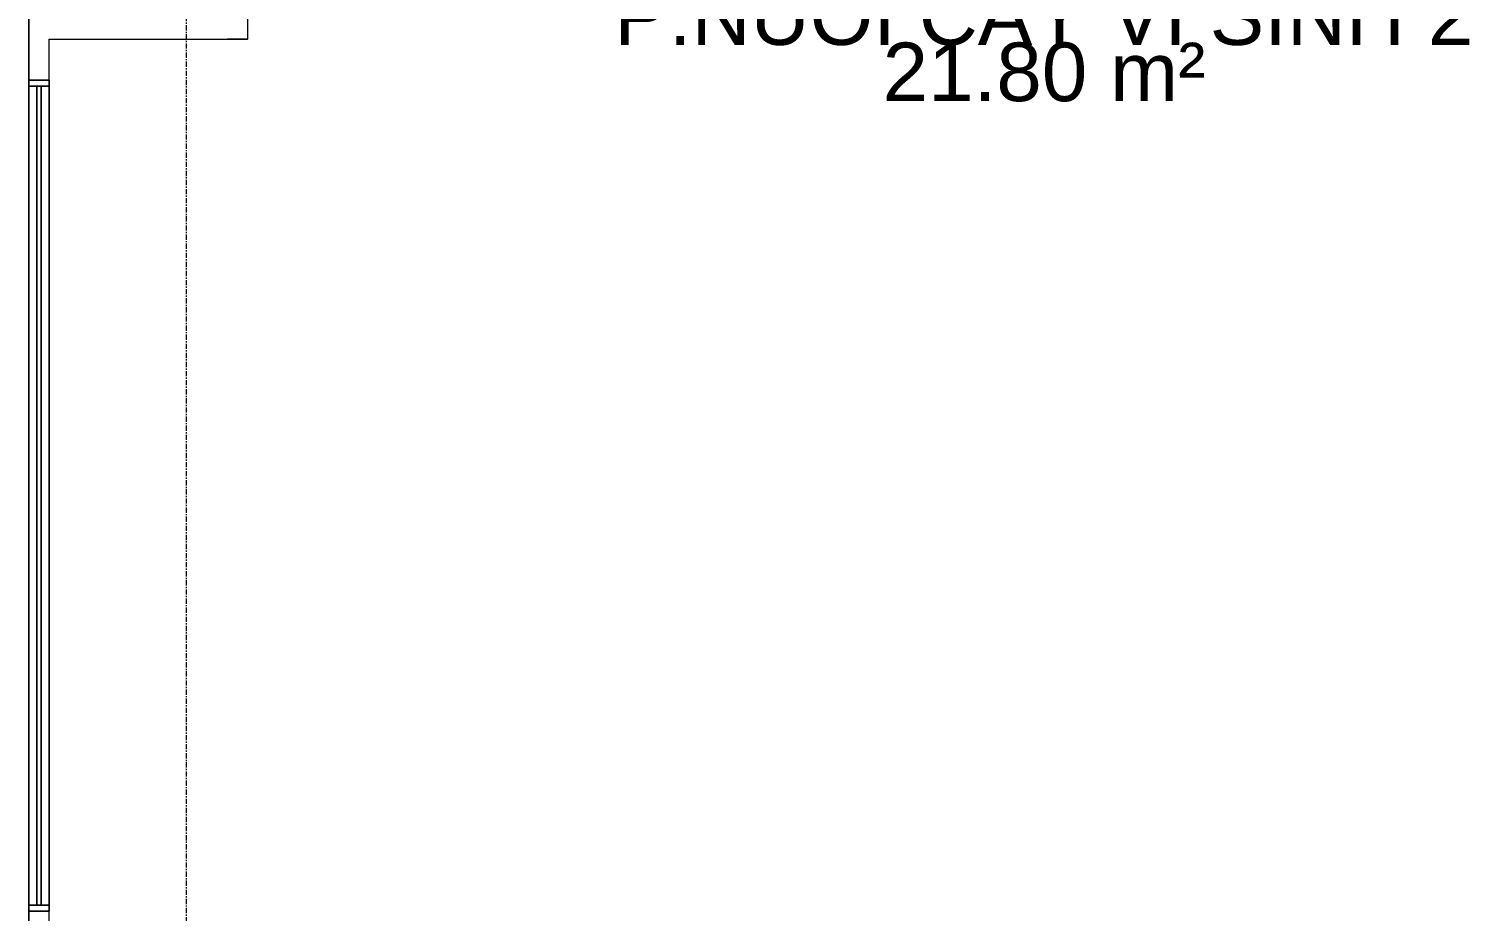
# Model space of a CAD drawing. Header units: millimetres. Extents: x -21807 to 26525, y -2564 to 60640.
# Drawn here: x -4884 to -1366, y 53707 to 55862 of the extents above; entities that cross this region are included whole.
import ezdxf

# ---------------------------------------------------------------- set-up
doc = ezdxf.new("R2010")
doc.units = ezdxf.units.MM
doc.linetypes.add('Grid Line', pattern=[22.225, 12.7, -3.175, 3.175, -3.175])
for name, color, linetype, lineweight in [('A-AREA-IDEN', 7, 'Continuous', 9), ('A-DETL-THIN', 7, 'Continuous', 9), ('A-WALL', 7, 'Continuous', 9), ('S-GRID', 7, 'Continuous', 9)]:
    doc.layers.add(name, color=color, linetype=linetype, lineweight=lineweight)
doc.layers.add('A-GLAZ', color=7, linetype='Continuous', lineweight=9, true_color=0x00007f)
doc.styles.add('Arial_1', font='arial.ttf', dxfattribs={"height": 143})

# ---------------------------------------------------------------- blocks, each defined once
blk = doc.blocks.new('AK_OViewTuongPanel - 2000x1200-V12-MẶT BẰNG PHÂN VÙNG ÁP SUẤT')
at = {"layer": 'A-GLAZ', "color": 254, "lineweight": 13, "true_color": 0xcccce5}
for p, q in [((-1015, 25), (-1015, -25)), ((-1000, 25), (-1015, 25)), ((-1000, -25), (-1000, 25)), ((1000, 25), (-1000, 25)), ((1000, 5), (-1000, 5)), ((-1000, 5), (-1000, -5)), ((1015, 25), (1000, 25)), ((1000, 25), (1000, -25)), ((1000, -5), (1000, 5)), ((1015, -25), (1015, 25)), ((-1000, -5), (1000, -5))]:
    blk.add_line(p, q, dxfattribs=at)
at = {"layer": 'A-GLAZ', "color": 7, "lineweight": 13, "true_color": 0xf3f3f9}
for p, q in [((-1015, -25), (-1015, 25)), ((-1000, -5), (-1000, 5)), ((-1000, 5), (-1000, -5)), ((1000, 5), (1000, -5)), ((1000, -5), (1000, 5)), ((1015, 25), (1015, -25)), ((-1000, -25), (-1015, -25)), ((1015, -25), (1000, -25))]:
    blk.add_line(p, q, dxfattribs=at)
at = {"layer": 'A-GLAZ', "color": 7, "lineweight": 13, "true_color": 0xececf5}
for p, q in [((-1015, 25), (-1000, 25)), ((-1000, 25), (-1000, 5)), ((1000, 25), (1015, 25)), ((1000, 5), (1000, 25)), ((-1000, -5), (-1000, -25)), ((1000, -25), (-1000, -25)), ((1000, -25), (1000, -5))]:
    blk.add_line(p, q, dxfattribs=at)
at = {"layer": 'A-GLAZ', "color": 254, "lineweight": 13, "true_color": 0xe0e0ef}
for p, q in [((-1000, 25), (1000, 25)), ((-1000, 5), (1000, 5)), ((-1015, -25), (-1000, -25)), ((1000, -5), (-1000, -5)), ((-1000, -25), (1000, -25)), ((1000, -25), (1015, -25))]:
    blk.add_line(p, q, dxfattribs=at)
blk = doc.blocks.new('AK-SGS-M3-A_rvt-1-MẶT BẰNG PHÂN VÙNG ÁP SUẤT')
at = {"layer": 'A-WALL', "color": 254, "lineweight": 13, "true_color": 0xcccccc}
for p, q in [((-4348.6, 55836.9), (-4348.6, 55917.1)), ((-4833.6, 55736.9), (-4833.6, 55836.9)), ((-4833.6, 55836.9), (-4398.6, 55836.9)), ((-4398.6, 55836.9), (-4348.6, 55836.9)), ((-4833.6, 53216.9), (-4833.6, 53706.9))]:
    blk.add_line(p, q, dxfattribs=at)
at = {"layer": 'A-WALL', "color": 254, "lineweight": 13, "true_color": 0xe0e0e0}
for p, q in [((-4348.6, 55836.9), (-4348.6, 55917.1)), ((-4833.6, 55736.9), (-4833.6, 55836.9)), ((-4833.6, 55836.9), (-4398.6, 55836.9)), ((-4348.6, 55836.9), (-4398.6, 55836.9)), ((-4833.6, 55721.9), (-4833.6, 53721.9)), ((-4833.6, 53216.9), (-4833.6, 53706.9))]:
    blk.add_line(p, q, dxfattribs=at)
at = {"layer": 'A-WALL', "color": 7, "lineweight": 13, "true_color": 0xececec}
for p, q in [((-4883.6, 55736.9), (-4833.6, 55736.9)), ((-4833.6, 55736.9), (-4833.6, 55721.9)), ((-4833.6, 53721.9), (-4833.6, 55721.9)), ((-4833.6, 53721.9), (-4833.6, 53706.9)), ((-4833.6, 53706.9), (-4883.6, 53706.9))]:
    blk.add_line(p, q, dxfattribs=at)
at = {"layer": 'A-WALL', "color": 7, "lineweight": 13, "true_color": 0xf3f3f3}
for p, q in [((-4883.6, 55736.9), (-4833.6, 55736.9)), ((-4833.6, 55721.9), (-4833.6, 55736.9)), ((-4833.6, 53706.9), (-4833.6, 53721.9)), ((-4833.6, 53706.9), (-4883.6, 53706.9))]:
    blk.add_line(p, q, dxfattribs=at)
at = {"layer": 'A-GLAZ', "color": 9, "lineweight": 13, "true_color": 0xaaaad4, "rotation": 269.9999999999999}
blk.add_blockref('AK_OViewTuongPanel - 2000x1200-V12-MẶT BẰNG PHÂN VÙNG ÁP SUẤT', (-4858.6, 54721.9), dxfattribs=at)

msp = doc.modelspace()

# ---------------------------------------------------------------- linework, layer by layer
at = {"layer": 'A-DETL-THIN', "color": 251, "true_color": 0x666666}
msp.add_line((-4883.6, 58141.9), (-4883.6, 47541.9), dxfattribs=at)
at = {"layer": 'A-DETL-THIN'}
msp.add_line((-4883.6, 47541.9), (-4883.6, 58141.9), dxfattribs=at)
at = {"layer": 'S-GRID', "linetype": 'Grid Line'}
msp.add_line((-4498.6, 43567.6), (-4498.6, 59870.5), dxfattribs=at)

# ---------------------------------------------------------------- block references
at = {"lineweight": 5}
msp.add_blockref('AK-SGS-M3-A_rvt-1-MẶT BẰNG PHÂN VÙNG ÁP SUẤT', (0, 0), dxfattribs=at)

# ---------------------------------------------------------------- texts
at = {"layer": 'A-AREA-IDEN', "char_height": 143, "line_spacing_factor": 0.936439, "style": 'Arial_1'}
for s, insert, width, attachment_point in [('\\pxqc,t9.76923,19.53846,29.30769,39.07692,48.84615,58.61538,68.38462,78.15385,87.92308,97.69231,107.46154,117.23077,127,136.76923,146.53846,156.30769,166.07692,175.84615,185.61538,195.38462,205.15385,214.92308,224.69231,234.46154,244.23077,254,263.76923,273.53846,283.30769,293.07692,302.84615,312.61538;{P.NUÔI CẤY VI SINH 2}', (-2405.2, 55820.5), 2073.5, 8), ('\\pxqc,t9.76923,19.53846,29.30769,39.07692,48.84615,58.61538,68.38462,78.15385,87.92308,97.69231,107.46154,117.23077,127,136.76923,146.53846,156.30769,166.07692,175.84615,185.61538,195.38462,205.15385,214.92308,224.69231,234.46154,244.23077,254,263.76923,273.53846,283.30769,293.07692,302.84615,312.61538;{21.80 m²}', (-2404.6, 55755.7), 785.4, 5)]:
    msp.add_mtext(s, dxfattribs=dict(at, insert=insert, width=width, attachment_point=attachment_point))

doc.saveas('drawing.dxf')
